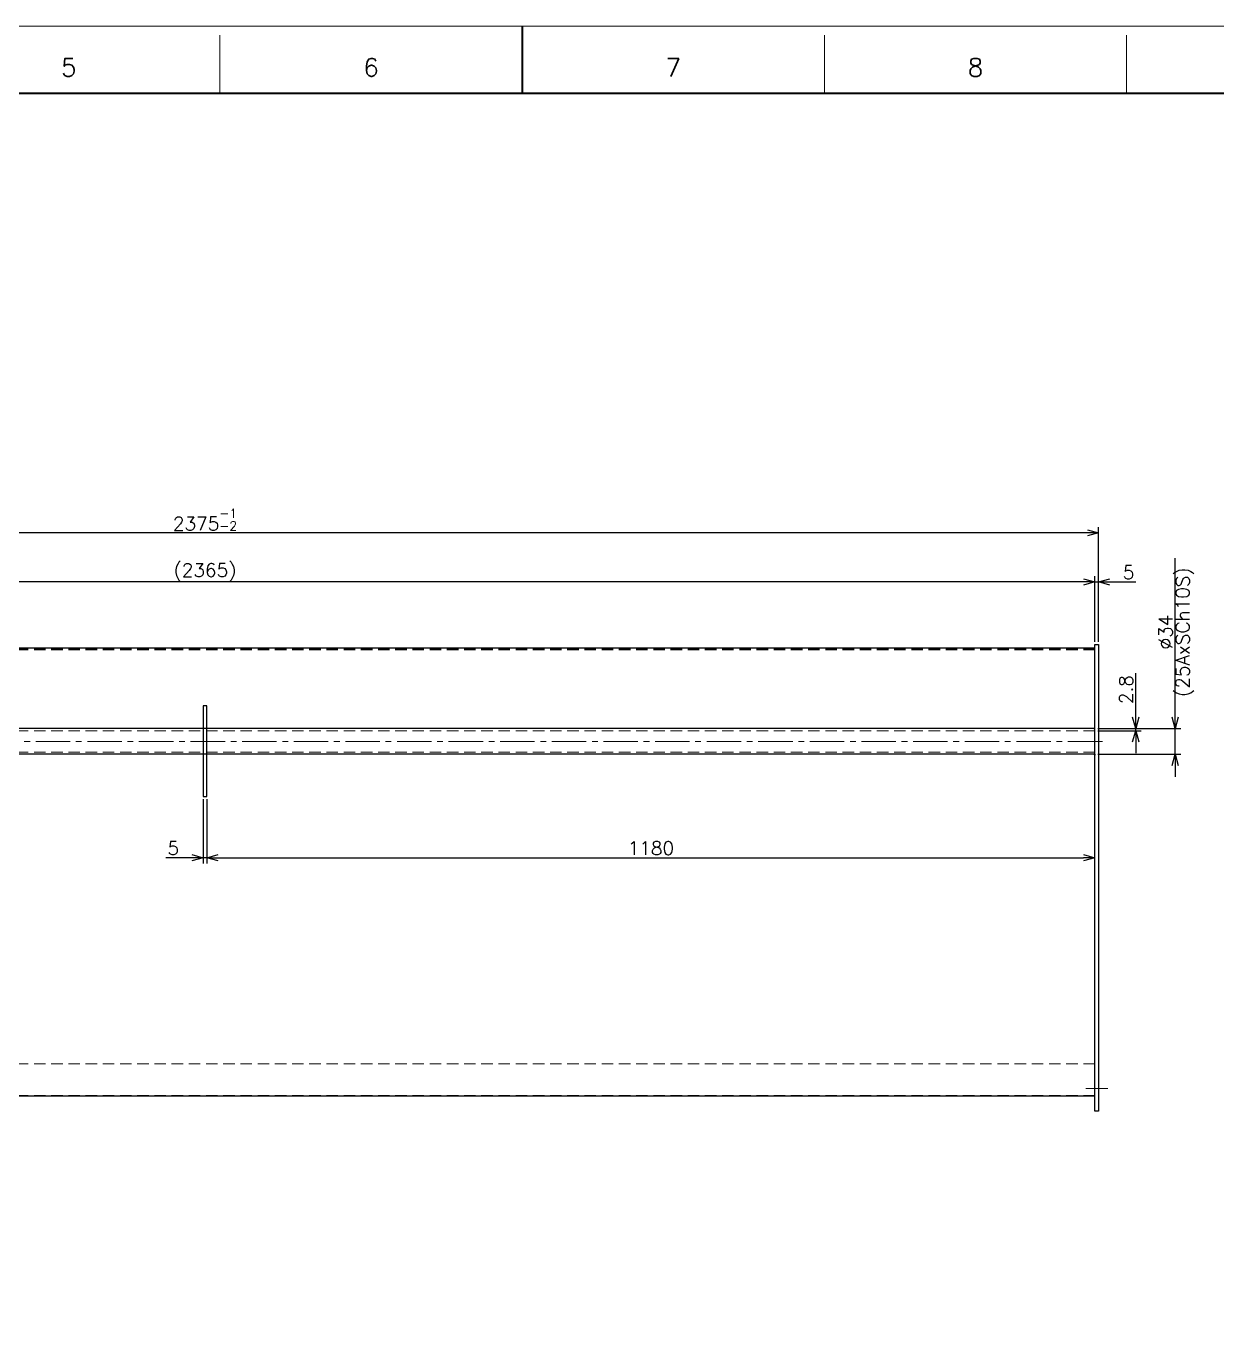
# Model space of a CAD drawing. Header units: millimetres. Extents: x 0 to 4969, y -29 to 3498.
# Drawn here: x 1903 to 3486, y 1768 to 3498 of the extents above; entities that cross this region are included whole.
import ezdxf
from ezdxf.enums import TextEntityAlignment as Align

# ---------------------------------------------------------------- set-up
doc = ezdxf.new("R2010")
doc.units = ezdxf.units.MM
doc.header["$LTSCALE"] = 2.4
doc.header["$PDMODE"] = 99
doc.header["$PDSIZE"] = 1
doc.linetypes.add('CENTER2', pattern=[28.575, 19.05, -3.175, 3.175, -3.175])
doc.linetypes.add('HIDDEN', pattern=[9.525, 6.35, -3.175])
for name, color, linetype, lineweight in [('04_HIDDEN', 2, 'HIDDEN', 13), ('05_CENTER', 4, 'CENTER2', 13), ('08_DIM', 3, 'Continuous', 13), ('90_FRAME', 5, 'Continuous', 35)]:
    doc.layers.add(name, color=color, linetype=linetype, lineweight=lineweight)
doc.layers.add('91_BLANK', color=5, linetype='Continuous', lineweight=0, plot=False)
doc.styles.add('KSS_TXT', font='txt.shx', dxfattribs={"bigfont": 'extfont2.shx'})
doc.dimstyles.new('KSS_DIM', dxfattribs={"dimscale": 6, "dimtxt": 3, "dimasz": 2.5, "dimexe": 1.25, "dimexo": 0.625, "dimtad": 1, "dimdsep": 46, "dimtxsty": 'KSS_TXT', "dimblk": 'OPEN30', "dimcen": 0, "dimazin": 2, "dimtfac": 0.75, "dimtmove": 0, "dimatfit": 3, "dimldrblk": 'OPEN30', "dimfxl": 1.25, "dimtolj": 1, "dimarcsym": 0})

# ---------------------------------------------------------------- blocks, each defined once
blk = doc.blocks.new('_Open30')
at = {"color": 0, "linetype": 'ByBlock', "lineweight": -2}
for p, q in [((-1, 0.27), (0, 0)), ((0, 0), (-1, -0.27)), ((0, 0), (-1, 0))]:
    blk.add_line(p, q, dxfattribs=at)
blk = doc.blocks.new('*D170')
at = {"layer": '08_DIM', "color": 0, "lineweight": -2, "transparency": 16777216}
for p, q in [((3308.3, 2758.6), (3293.3, 2758.6)), ((3323.3, 2679.1), (3323.3, 2766.1)), ((3323.3, 2758.6), (3328.3, 2758.6)), ((3328.3, 2679.1), (3328.3, 2766.1)), ((3343.3, 2758.6), (3377.8, 2758.6))]:
    blk.add_line(p, q, dxfattribs=at)
at = {"layer": 'Defpoints', "color": 0, "transparency": 16777216}
for p in [(3328.3, 2758.6), (3323.3, 2675.4), (3328.3, 2675.4)]:
    blk.add_point(p, dxfattribs=at)
at = {"layer": '08_DIM', "color": 0, "lineweight": -2, "transparency": 16777216, "xscale": 15, "yscale": 15, "zscale": 15}
blk.add_blockref('_Open30', (3323.3, 2758.6), dxfattribs=at)
at = {"layer": '08_DIM', "color": 0, "lineweight": -2, "transparency": 16777216, "xscale": 15, "yscale": 15, "zscale": 15, "rotation": 180}
blk.add_blockref('_Open30', (3328.3, 2758.6), dxfattribs=at)
at = {"layer": '08_DIM', "color": 0, "transparency": 16777216, "insert": (3368.1, 2771.3), "char_height": 18, "attachment_point": 5, "style": 'KSS_TXT'}
blk.add_mtext('\\A1;5', dxfattribs=at)
blk = doc.blocks.new('*D171')
at = {"layer": '08_DIM', "color": 0, "lineweight": -2, "transparency": 16777216}
for p, q in [((958.3, 2679.1), (958.3, 2766.1)), ((3308.3, 2758.6), (973.3, 2758.6)), ((3323.3, 2679.1), (3323.3, 2766.1))]:
    blk.add_line(p, q, dxfattribs=at)
at = {"layer": 'Defpoints', "color": 0, "transparency": 16777216}
for p in [(958.3, 2758.6), (958.3, 2675.4), (3323.3, 2675.4)]:
    blk.add_point(p, dxfattribs=at)
at = {"layer": '08_DIM', "color": 0, "lineweight": -2, "transparency": 16777216, "xscale": 15, "yscale": 15, "zscale": 15, "rotation": 180}
blk.add_blockref('_Open30', (958.3, 2758.6), dxfattribs=at)
at = {"layer": '08_DIM', "color": 0, "lineweight": -2, "transparency": 16777216, "xscale": 15, "yscale": 15, "zscale": 15}
blk.add_blockref('_Open30', (3323.3, 2758.6), dxfattribs=at)
at = {"layer": '08_DIM', "color": 0, "transparency": 16777216, "insert": (2140.8, 2771.3), "char_height": 18, "attachment_point": 5, "style": 'KSS_TXT'}
blk.add_mtext('\\A1;(2365)', dxfattribs=at)
blk = doc.blocks.new('*D172')
at = {"layer": '08_DIM', "color": 0, "lineweight": -2, "transparency": 16777216}
for p, q in [((953.3, 2679.1), (953.3, 2831.3)), ((3313.3, 2823.8), (968.3, 2823.8)), ((3328.3, 2679.1), (3328.3, 2831.3))]:
    blk.add_line(p, q, dxfattribs=at)
at = {"layer": 'Defpoints', "color": 0, "transparency": 16777216}
for p in [(953.3, 2823.8), (953.3, 2675.4), (3328.3, 2675.4)]:
    blk.add_point(p, dxfattribs=at)
at = {"layer": '08_DIM', "color": 0, "lineweight": -2, "transparency": 16777216, "xscale": 15, "yscale": 15, "zscale": 15, "rotation": 180}
blk.add_blockref('_Open30', (953.3, 2823.8), dxfattribs=at)
at = {"layer": '08_DIM', "color": 0, "lineweight": -2, "transparency": 16777216, "xscale": 15, "yscale": 15, "zscale": 15}
blk.add_blockref('_Open30', (3328.3, 2823.8), dxfattribs=at)
at = {"layer": '08_DIM', "color": 0, "transparency": 16777216, "insert": (2140.8, 2841.5), "char_height": 18, "attachment_point": 5, "style": 'KSS_TXT'}
blk.add_mtext('2375{\\H12.000000;\\S-1^ -2;}', dxfattribs=at)
blk = doc.blocks.new('*D174')
at = {"layer": '08_DIM', "color": 0, "lineweight": -2, "transparency": 16777216}
for p, q in [((2138.3, 2469.8), (2138.3, 2384.6)), ((2143.3, 2469.8), (2143.3, 2384.6)), ((2123.3, 2392.1), (2088.8, 2392.1)), ((2143.3, 2392.1), (2138.3, 2392.1)), ((2158.3, 2392.1), (2173.3, 2392.1))]:
    blk.add_line(p, q, dxfattribs=at)
at = {"layer": 'Defpoints', "color": 0, "transparency": 16777216}
for p in [(2138.3, 2473.6), (2143.3, 2473.6), (2138.3, 2392.1)]:
    blk.add_point(p, dxfattribs=at)
at = {"layer": '08_DIM', "color": 0, "lineweight": -2, "transparency": 16777216, "xscale": 15, "yscale": 15, "zscale": 15}
blk.add_blockref('_Open30', (2138.3, 2392.1), dxfattribs=at)
at = {"layer": '08_DIM', "color": 0, "lineweight": -2, "transparency": 16777216, "xscale": 15, "yscale": 15, "zscale": 15, "rotation": 180}
blk.add_blockref('_Open30', (2143.3, 2392.1), dxfattribs=at)
at = {"layer": '08_DIM', "color": 0, "transparency": 16777216, "insert": (2098.6, 2404.8), "char_height": 18, "attachment_point": 5, "style": 'KSS_TXT'}
blk.add_mtext('\\A1;5', dxfattribs=at)
blk = doc.blocks.new('*D175')
at = {"layer": '08_DIM', "color": 0, "lineweight": -2, "transparency": 16777216}
for p, q in [((2143.3, 2469.8), (2143.3, 2384.6)), ((2158.3, 2392.1), (3308.3, 2392.1)), ((3323.3, 2369), (3323.3, 2399.6))]:
    blk.add_line(p, q, dxfattribs=at)
at = {"layer": 'Defpoints', "color": 0, "transparency": 16777216}
for p in [(2143.3, 2473.6), (3323.3, 2392.1), (3323.3, 2365.3)]:
    blk.add_point(p, dxfattribs=at)
at = {"layer": '08_DIM', "color": 0, "lineweight": -2, "transparency": 16777216, "xscale": 15, "yscale": 15, "zscale": 15, "rotation": 180}
blk.add_blockref('_Open30', (2143.3, 2392.1), dxfattribs=at)
at = {"layer": '08_DIM', "color": 0, "lineweight": -2, "transparency": 16777216, "xscale": 15, "yscale": 15, "zscale": 15}
blk.add_blockref('_Open30', (3323.3, 2392.1), dxfattribs=at)
at = {"layer": '08_DIM', "color": 0, "transparency": 16777216, "insert": (2733.3, 2404.8), "char_height": 18, "attachment_point": 5, "style": 'KSS_TXT'}
blk.add_mtext('\\A1;1180', dxfattribs=at)
blk = doc.blocks.new('*D176')
at = {"layer": '08_DIM', "color": 0, "lineweight": -2, "transparency": 16777216}
for p, q in [((3430.1, 2578.7), (3430.1, 2790.2)), ((3327.1, 2563.7), (3437.6, 2563.7)), ((3430.1, 2529.7), (3430.1, 2563.7)), ((3327.1, 2529.7), (3437.6, 2529.7)), ((3430.1, 2514.7), (3430.1, 2499.7))]:
    blk.add_line(p, q, dxfattribs=at)
at = {"layer": 'Defpoints', "color": 0, "transparency": 16777216}
for p in [(3323.3, 2563.7), (3430.1, 2563.7), (3323.3, 2529.7)]:
    blk.add_point(p, dxfattribs=at)
at = {"layer": '08_DIM', "color": 0, "lineweight": -2, "transparency": 16777216, "xscale": 15, "yscale": 15, "zscale": 15}
for p, rotation in [((3430.1, 2563.7), 270), ((3430.1, 2529.7), 90)]:
    blk.add_blockref('_Open30', p, dxfattribs=dict(at, rotation=rotation))
at = {"layer": '08_DIM', "color": 0, "transparency": 16777216, "char_height": 18, "attachment_point": 5, "rotation": 90, "style": 'KSS_TXT'}
for s, insert in [('\\A1;(25AxSCh10S)', (3442.9, 2692)), ('\\A1;%%C34', (3417.4, 2692))]:
    blk.add_mtext(s, dxfattribs=dict(at, insert=insert))
blk = doc.blocks.new('*D177')
at = {"layer": '08_DIM', "color": 0, "lineweight": -2, "transparency": 16777216}
for p, q in [((3377.5, 2578.7), (3377.5, 2637.2)), ((3327.1, 2563.7), (3385, 2563.7)), ((3327.1, 2560.9), (3385, 2560.9)), ((3377.5, 2560.9), (3377.5, 2563.7)), ((3377.5, 2545.9), (3377.5, 2530.9))]:
    blk.add_line(p, q, dxfattribs=at)
at = {"layer": 'Defpoints', "color": 0, "transparency": 16777216}
for p in [(3323.3, 2563.7), (3323.3, 2560.9), (3377.5, 2563.7)]:
    blk.add_point(p, dxfattribs=at)
at = {"layer": '08_DIM', "color": 0, "lineweight": -2, "transparency": 16777216, "xscale": 15, "yscale": 15, "zscale": 15}
for p, rotation in [((3377.5, 2563.7), 270), ((3377.5, 2560.9), 90)]:
    blk.add_blockref('_Open30', p, dxfattribs=dict(at, rotation=rotation))
at = {"layer": '08_DIM', "color": 0, "transparency": 16777216, "insert": (3364.8, 2615.5), "char_height": 18, "attachment_point": 5, "rotation": 90, "style": 'KSS_TXT'}
blk.add_mtext('\\A1;2.8', dxfattribs=at)

msp = doc.modelspace()

# ---------------------------------------------------------------- linework, layer by layer
at = {"color": 0}
for p, q in [((3323.305, 2670.639), (958.305, 2670.639)), ((3323.305, 2563.706), (958.305, 2563.706)), ((3323.305, 2529.706), (958.305, 2529.706)), ((3323.305, 2075.261), (958.305, 2075.261))]:
    msp.add_line(p, q, dxfattribs=at)
msp.add_lwpolyline([(3328.305, 2675.395), (3328.305, 2055.193), (3323.305, 2055.193), (3323.305, 2675.395)], close=True, dxfattribs=at)
msp.add_lwpolyline([(2138.305, 2593.945), (2138.305, 2473.574), (2143.305, 2473.574), (2143.305, 2593.945)], close=True)
at = {"color": 3}
for points in [[(3323.305, 2563.706), (3323.305, 2565.206), (3323.305, 2565.206), (3321.805, 2563.706)], [(3323.305, 2529.706), (3323.305, 2528.206), (3323.305, 2528.206), (3321.805, 2529.706)]]:
    msp.add_lwpolyline(points, close=True, dxfattribs=at)
at = {"layer": '04_HIDDEN'}
for p, q in [((3323.305, 2669.661), (958.305, 2669.661)), ((3323.305, 2668.198), (958.305, 2668.198)), ((3323.305, 2560.906), (958.305, 2560.906)), ((3323.305, 2532.506), (958.305, 2532.506)), ((3323.305, 2118.292), (958.305, 2118.292)), ((3323.305, 2076.24), (958.305, 2076.24))]:
    msp.add_line(p, q, dxfattribs=at)
at = {"layer": '05_CENTER'}
for p, q in [((3333.243, 2546.706), (937.528, 2546.706)), ((3340.336, 2085.148), (3311.352, 2085.148))]:
    msp.add_line(p, q, dxfattribs=at)
at = {"layer": '90_FRAME'}
msp.add_line((2562.255, 3497.519), (2562.255, 3407.747), dxfattribs=at)
at = {"layer": '90_FRAME', "color": 4, "lineweight": 13}
for p, q in [((2160.654, 3407.747), (2160.654, 3485.519)), ((2963.855, 3407.747), (2963.855, 3485.519)), ((3365.455, 3407.747), (3365.455, 3485.519))]:
    msp.add_line(p, q, dxfattribs=at)
at = {"layer": '90_FRAME'}
msp.add_lwpolyline([(233.075, 77.424), (4891.434, 77.424), (4891.434, 3407.747), (233.075, 3407.747)], close=True, dxfattribs=at)
at = {"layer": '91_BLANK'}
msp.add_lwpolyline([(0, 0), (4969.205, 0), (4969.205, 3497.519), (0, 3497.519)], close=True, dxfattribs=at)

# ---------------------------------------------------------------- texts
at = {"layer": '90_FRAME', "color": 0, "lineweight": 13, "style": 'KSS_TXT'}
for s, p in [('5', (1959.854, 3423.237)), ('6', (2361.454, 3423.237)), ('7', (2763.055, 3423.237)), ('8', (3164.655, 3423.237))]:
    msp.add_text(s, height=24, dxfattribs=at).set_placement(p, align=Align.BOTTOM_CENTER)

# ---------------------------------------------------------------- dimensions: what is measured, and where the dimension line sits
at = {"layer": '08_DIM'}
dim = msp.add_linear_dim(base=(953.305, 2823.762), p1=(3328.305, 2675.395), p2=(953.305, 2675.395), dimstyle='KSS_DIM', override={"dimpost": '', "dimtol": 1, "dimlim": 0, "dimtp": -1, "dimtm": 2, "dimtfac": 0.666667, "dimtdec": 2, "dimtolj": 0, "dimtzin": 8}, dxfattribs=at)
dim.commit()
dim.dimension.update_dxf_attribs({"geometry": '*D172', "text_midpoint": (2140.805, 2841.512)})
dim = msp.add_linear_dim(base=(958.305, 2758.572), p1=(3323.305, 2675.395), p2=(958.305, 2675.395), text='(<>)', dimstyle='KSS_DIM', dxfattribs=at)
dim.commit()
dim.dimension.update_dxf_attribs({"geometry": '*D171', "text_midpoint": (2140.805, 2771.334)})
dim = msp.add_linear_dim(base=(3430.133, 2563.706), p1=(3323.305, 2529.706), p2=(3323.305, 2563.706), angle=90, text='%%C<>', dimstyle='KSS_DIM', override={"dimpost": '\\X(25AxSCh10S)'}, dxfattribs=at)
dim.commit()
dim.dimension.update_dxf_attribs({"geometry": '*D176', "text_midpoint": (3430.133, 2691.956)})
for base, p1, p2, picture, middle in [((3328.305, 2758.572), (3323.305, 2675.395), (3328.305, 2675.395), '*D170', (3368.055, 2771.322)), ((2138.305, 2392.055), (2143.305, 2473.574), (2138.305, 2473.574), '*D174', (2098.555, 2404.817)), ((3323.305, 2392.055), (2143.305, 2473.574), (3323.305, 2365.294), '*D175', (2733.305, 2404.805))]:
    dim = msp.add_linear_dim(base=base, p1=p1, p2=p2, dimstyle='KSS_DIM', dxfattribs=at)
    dim.commit()
    dim.dimension.update_dxf_attribs({"geometry": picture, "text_midpoint": middle})
dim = msp.add_linear_dim(base=(3377.51, 2563.706), p1=(3323.305, 2560.906), p2=(3323.305, 2563.706), angle=90, dimstyle='KSS_DIM', dxfattribs=at)
dim.commit()
dim.dimension.update_dxf_attribs({"geometry": '*D177', "text_midpoint": (3364.76, 2615.456)})

doc.saveas('drawing.dxf')
